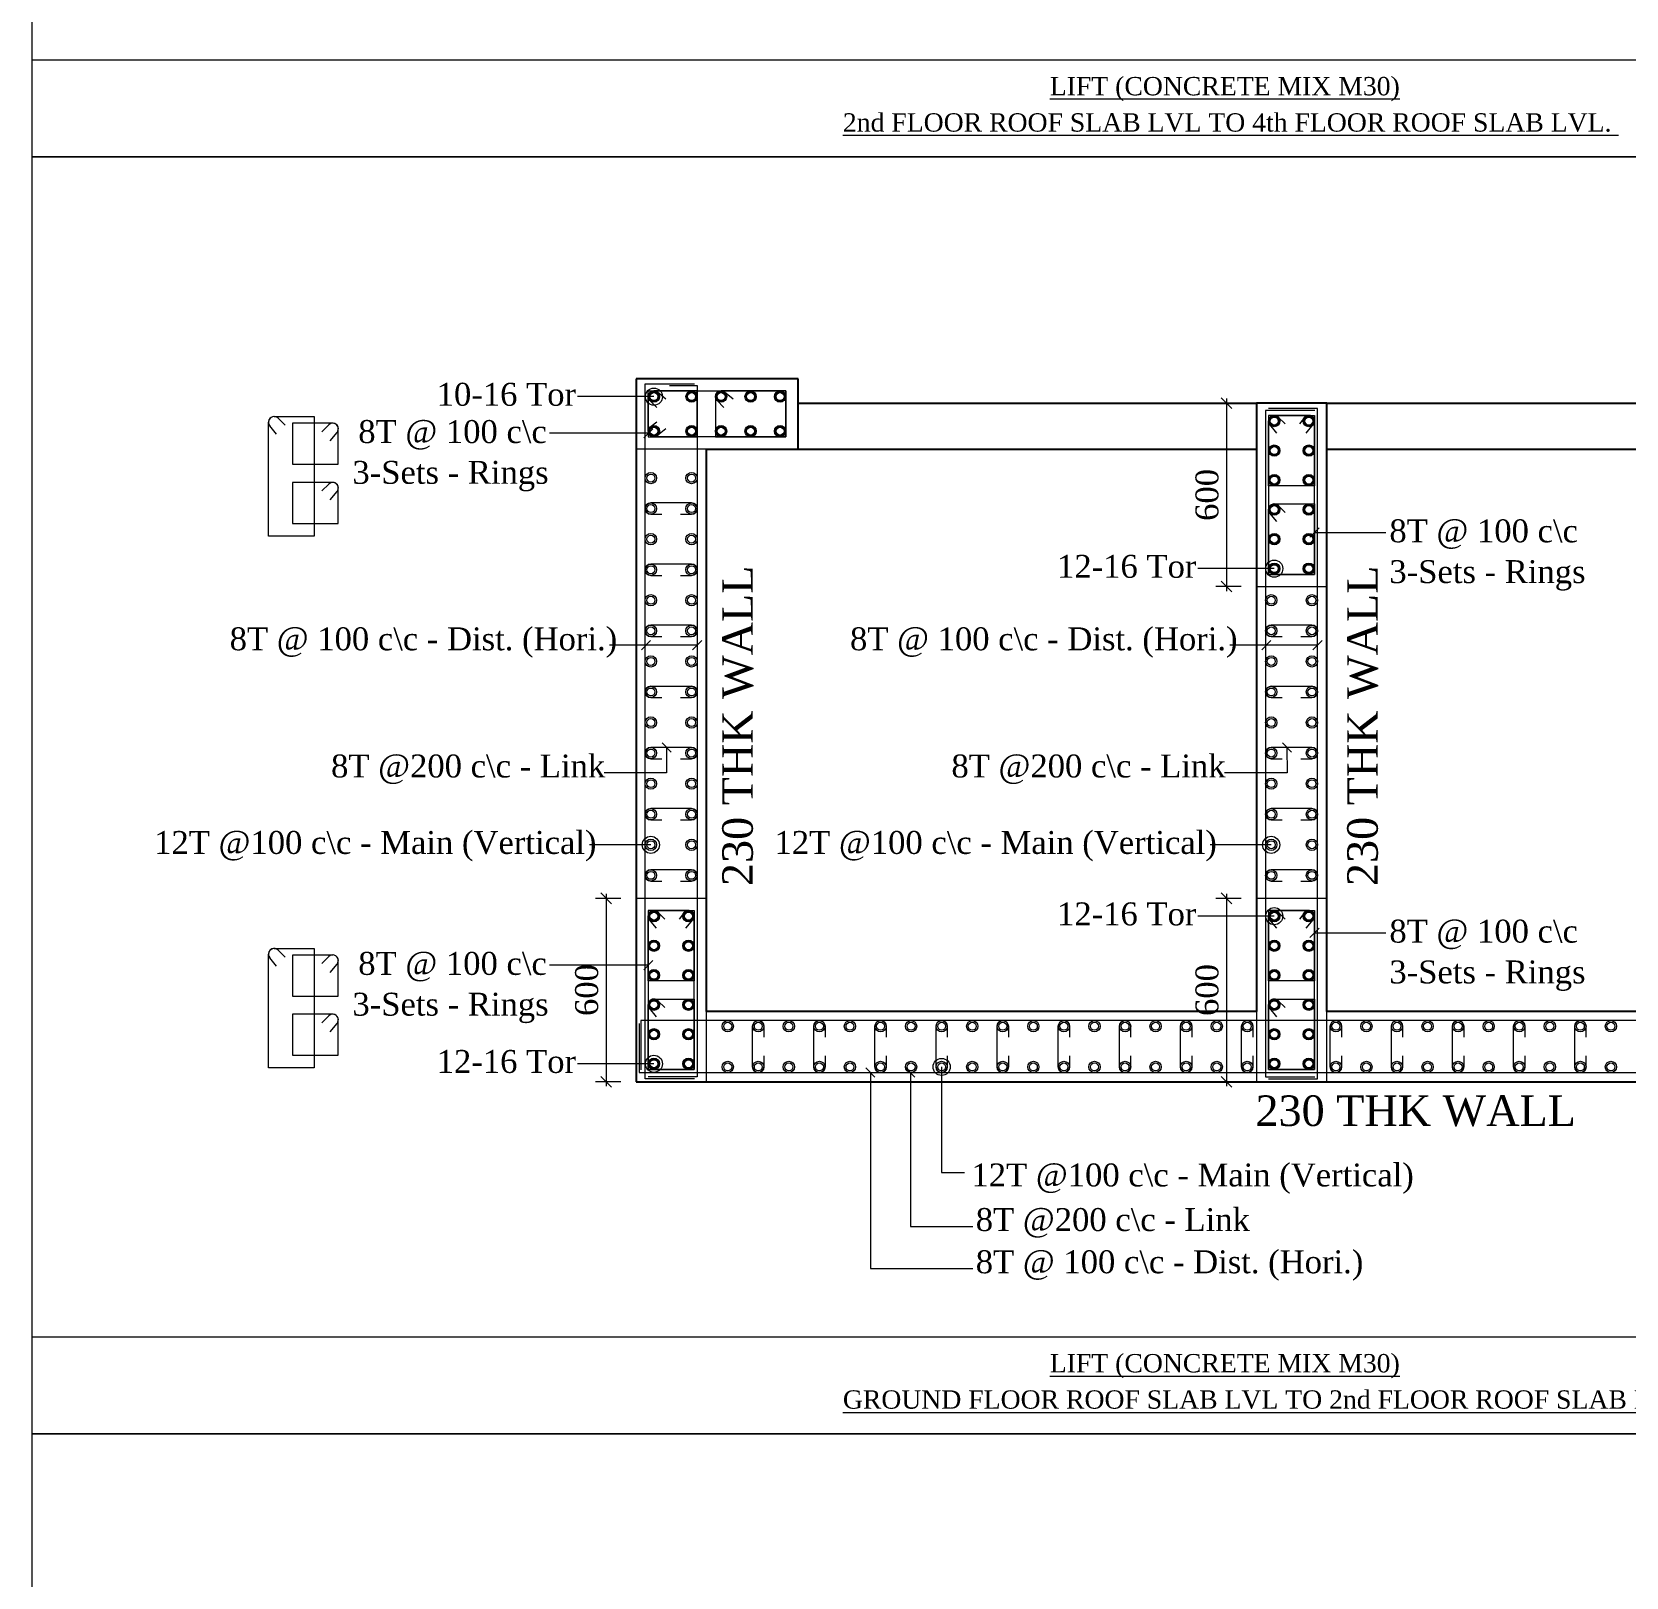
# Model space of a CAD drawing. Header units: metres. Extents: x 95882 to 260884, y 3603 to 81317.
# Drawn here: x 203308 to 208525, y 16981 to 22037 of the extents above; entities that cross this region are included whole.
import ezdxf
from ezdxf.enums import TextEntityAlignment as Align

# ---------------------------------------------------------------- set-up
doc = ezdxf.new("R2010")
doc.units = ezdxf.units.M
doc.header["$LTSCALE"] = 0.05
doc.header["$MEASUREMENT"] = 0
doc.layers.get('0').update_dxf_attribs({"linetype": 'CONTINUOUS', "lineweight": 0})
for name, color, linetype, lineweight in [('S-C3-UP TO TOP', 6, 'CONTINUOUS', 25), ('S-DIM-R', 7, 'CONTINUOUS', 9), ('S-SECTION', 5, 'CONTINUOUS', 5), ('S-SECTION MARK', 124, 'CONTINUOUS', 0), ('S-SHEET', 251, 'CONTINUOUS', 0), ('S-STEEL COL_DIA', 1, 'CONTINUOUS', 9), ('S-STEEL LINK', 1, 'CONTINUOUS', 0), ('S-STEEL RING', 1, 'CONTINUOUS', 9), ('S-TEXT', 7, 'CONTINUOUS', 0), ('S-TEXT COL.', 7, 'CONTINUOUS', 0), ('S-TEXT TITLE', 1, 'CONTINUOUS', 0)]:
    doc.layers.add(name, color=color, linetype=linetype, lineweight=lineweight)
doc.styles.add('SHEET TEXT', font='times.ttf')
doc.styles.get("Standard").update_dxf_attribs({"font": 'times.ttf'})
doc.styles.add('TEXT', font='times.ttf')

# ---------------------------------------------------------------- blocks, each defined once
blk = doc.blocks.new('_Origin')
at = {"color": 0, "linetype": 'ByBlock', "lineweight": -2}
blk.add_line((0, 0), (-1, 0), dxfattribs=at)
blk.add_circle((0, 0), 0.5, dxfattribs=at)
blk = doc.blocks.new('_Oblique')
at = {"color": 0, "linetype": 'ByBlock', "lineweight": -2}
blk.add_line((-0.5, -0.5), (0.5, 0.5), dxfattribs=at)

msp = doc.modelspace()

# ---------------------------------------------------------------- hatches: boundary and pattern name
at = {"layer": 'S-STEEL COL_DIA'}
h = msp.add_hatch(color=256, dxfattribs=at)
h.dxf.hatch_style = 1
h.paths.add_polyline_path([(205343.4, 20824.8, 1), (205343.4, 20861.7, 1)])
h.paths.add_polyline_path([(205343.4, 20856.3, -1), (205343.4, 20830.3, -1)], flags=16)
h = msp.add_hatch(color=256, dxfattribs=at)
h.dxf.hatch_style = 1
h.paths.add_polyline_path([(205466.6, 20824.8, 1), (205466.6, 20861.7, 1)])
h.paths.add_polyline_path([(205466.6, 20856.3, -1), (205466.6, 20830.3, -1)], flags=16)
h = msp.add_hatch(color=256, dxfattribs=at)
h.dxf.hatch_style = 1
h.paths.add_polyline_path([(205563.2, 20824.8, 1), (205563.2, 20861.7, 1)])
h.paths.add_polyline_path([(205563.2, 20856.3, -1), (205563.2, 20830.3, -1)], flags=16)
h = msp.add_hatch(color=256, dxfattribs=at)
h.dxf.hatch_style = 1
h.paths.add_polyline_path([(205659.7, 20824.8, 1), (205659.7, 20861.7, 1)])
h.paths.add_polyline_path([(205659.7, 20856.3, -1), (205659.7, 20830.3, -1)], flags=16)
h = msp.add_hatch(color=256, dxfattribs=at)
h.dxf.hatch_style = 1
h.paths.add_polyline_path([(205756.3, 20824.8, 1), (205756.3, 20861.7, 1)])
h.paths.add_polyline_path([(205756.3, 20856.3, -1), (205756.3, 20830.3, -1)], flags=16)
h = msp.add_hatch(color=256, dxfattribs=at)
h.dxf.hatch_style = 1
h.paths.add_polyline_path([(207391.9, 20763.3, -1), (207355, 20763.3, -1)])
h.paths.add_polyline_path([(207360.4, 20763.3, 1), (207386.5, 20763.3, 1)], flags=16)
h = msp.add_hatch(color=256, dxfattribs=at)
h.dxf.hatch_style = 1
h.paths.add_polyline_path([(207468.1, 20763.3, 1), (207505, 20763.3, 1)])
h.paths.add_polyline_path([(207499.6, 20763.3, -1), (207473.5, 20763.3, -1)], flags=16)
h = msp.add_hatch(color=256, dxfattribs=at)
h.dxf.hatch_style = 1
h.paths.add_polyline_path([(205343.4, 20748.7, -1), (205343.4, 20711.7, -1)])
h.paths.add_polyline_path([(205343.4, 20717.2, 1), (205343.4, 20743.2, 1)], flags=16)
h = msp.add_hatch(color=256, dxfattribs=at)
h.dxf.hatch_style = 1
h.paths.add_polyline_path([(205466.6, 20748.7, -1), (205466.6, 20711.7, -1)])
h.paths.add_polyline_path([(205466.6, 20717.2, 1), (205466.6, 20743.2, 1)], flags=16)
h = msp.add_hatch(color=256, dxfattribs=at)
h.dxf.hatch_style = 1
h.paths.add_polyline_path([(205563.2, 20748.7, -1), (205563.2, 20711.7, -1)])
h.paths.add_polyline_path([(205563.2, 20717.2, 1), (205563.2, 20743.2, 1)], flags=16)
h = msp.add_hatch(color=256, dxfattribs=at)
h.dxf.hatch_style = 1
h.paths.add_polyline_path([(205659.7, 20748.7, -1), (205659.7, 20711.7, -1)])
h.paths.add_polyline_path([(205659.7, 20717.2, 1), (205659.7, 20743.2, 1)], flags=16)
h = msp.add_hatch(color=256, dxfattribs=at)
h.dxf.hatch_style = 1
h.paths.add_polyline_path([(205756.3, 20748.7, -1), (205756.3, 20711.7, -1)])
h.paths.add_polyline_path([(205756.3, 20717.2, 1), (205756.3, 20743.2, 1)], flags=16)
h = msp.add_hatch(color=256, dxfattribs=at)
h.dxf.hatch_style = 1
h.paths.add_polyline_path([(207391.9, 20666.7, -1), (207355, 20666.7, -1)])
h.paths.add_polyline_path([(207360.4, 20666.7, 1), (207386.5, 20666.7, 1)], flags=16)
h = msp.add_hatch(color=256, dxfattribs=at)
h.dxf.hatch_style = 1
h.paths.add_polyline_path([(207468.1, 20666.7, 1), (207505, 20666.7, 1)])
h.paths.add_polyline_path([(207499.6, 20666.7, -1), (207473.5, 20666.7, -1)], flags=16)
h = msp.add_hatch(color=256, dxfattribs=at)
h.dxf.hatch_style = 1
h.paths.add_polyline_path([(207391.9, 20570.2, -1), (207355, 20570.2, -1)])
h.paths.add_polyline_path([(207360.4, 20570.2, 1), (207386.5, 20570.2, 1)], flags=16)
h = msp.add_hatch(color=256, dxfattribs=at)
h.dxf.hatch_style = 1
h.paths.add_polyline_path([(207468.1, 20570.2, 1), (207505, 20570.2, 1)])
h.paths.add_polyline_path([(207499.6, 20570.2, -1), (207473.5, 20570.2, -1)], flags=16)
h = msp.add_hatch(color=256, dxfattribs=at)
h.dxf.hatch_style = 1
h.paths.add_polyline_path([(207391.9, 20473.6, -1), (207355, 20473.6, -1)])
h.paths.add_polyline_path([(207360.4, 20473.6, 1), (207386.5, 20473.6, 1)], flags=16)
h = msp.add_hatch(color=256, dxfattribs=at)
h.dxf.hatch_style = 1
h.paths.add_polyline_path([(207468.1, 20473.6, 1), (207505, 20473.6, 1)])
h.paths.add_polyline_path([(207499.6, 20473.6, -1), (207473.5, 20473.6, -1)], flags=16)
h = msp.add_hatch(color=256, dxfattribs=at)
h.dxf.hatch_style = 1
h.paths.add_polyline_path([(207391.9, 20377, -1), (207355, 20377, -1)])
h.paths.add_polyline_path([(207360.4, 20377, 1), (207386.5, 20377, 1)], flags=16)
h = msp.add_hatch(color=256, dxfattribs=at)
h.dxf.hatch_style = 1
h.paths.add_polyline_path([(207468.1, 20377, 1), (207505, 20377, 1)])
h.paths.add_polyline_path([(207499.6, 20377, -1), (207473.5, 20377, -1)], flags=16)
h = msp.add_hatch(color=256, dxfattribs=at)
h.dxf.hatch_style = 1
h.paths.add_polyline_path([(207391.9, 20280.4, -1), (207355, 20280.4, -1)])
h.paths.add_polyline_path([(207360.4, 20280.4, 1), (207386.5, 20280.4, 1)], flags=16)
h = msp.add_hatch(color=256, dxfattribs=at)
h.dxf.hatch_style = 1
h.paths.add_polyline_path([(207468.1, 20280.4, 1), (207505, 20280.4, 1)])
h.paths.add_polyline_path([(207499.6, 20280.4, -1), (207473.5, 20280.4, -1)], flags=16)
h = msp.add_hatch(color=256, dxfattribs=at)
h.dxf.hatch_style = 1
h.paths.add_polyline_path([(205361.9, 19143.3, -1), (205325, 19143.3, -1)])
h.paths.add_polyline_path([(205330.4, 19143.3, 1), (205356.5, 19143.3, 1)], flags=16)
h = msp.add_hatch(color=256, dxfattribs=at)
h.dxf.hatch_style = 1
h.paths.add_polyline_path([(205438.1, 19143.3, 1), (205475, 19143.3, 1)])
h.paths.add_polyline_path([(205469.6, 19143.3, -1), (205443.5, 19143.3, -1)], flags=16)
h = msp.add_hatch(color=256, dxfattribs=at)
h.dxf.hatch_style = 1
h.paths.add_polyline_path([(207391.9, 19143.3, -1), (207355, 19143.3, -1)])
h.paths.add_polyline_path([(207360.4, 19143.3, 1), (207386.5, 19143.3, 1)], flags=16)
h = msp.add_hatch(color=256, dxfattribs=at)
h.dxf.hatch_style = 1
h.paths.add_polyline_path([(207468.1, 19143.3, 1), (207505, 19143.3, 1)])
h.paths.add_polyline_path([(207499.6, 19143.3, -1), (207473.5, 19143.3, -1)], flags=16)
h = msp.add_hatch(color=256, dxfattribs=at)
h.dxf.hatch_style = 1
h.paths.add_polyline_path([(205361.9, 19046.7, -1), (205325, 19046.7, -1)])
h.paths.add_polyline_path([(205330.4, 19046.7, 1), (205356.5, 19046.7, 1)], flags=16)
h = msp.add_hatch(color=256, dxfattribs=at)
h.dxf.hatch_style = 1
h.paths.add_polyline_path([(205438.1, 19046.7, 1), (205475, 19046.7, 1)])
h.paths.add_polyline_path([(205469.6, 19046.7, -1), (205443.5, 19046.7, -1)], flags=16)
h = msp.add_hatch(color=256, dxfattribs=at)
h.dxf.hatch_style = 1
h.paths.add_polyline_path([(207391.9, 19046.7, -1), (207355, 19046.7, -1)])
h.paths.add_polyline_path([(207360.4, 19046.7, 1), (207386.5, 19046.7, 1)], flags=16)
h = msp.add_hatch(color=256, dxfattribs=at)
h.dxf.hatch_style = 1
h.paths.add_polyline_path([(207468.1, 19046.7, 1), (207505, 19046.7, 1)])
h.paths.add_polyline_path([(207499.6, 19046.7, -1), (207473.5, 19046.7, -1)], flags=16)
h = msp.add_hatch(color=256, dxfattribs=at)
h.dxf.hatch_style = 1
h.paths.add_polyline_path([(205361.9, 18950.2, -1), (205325, 18950.2, -1)])
h.paths.add_polyline_path([(205330.4, 18950.2, 1), (205356.5, 18950.2, 1)], flags=16)
h = msp.add_hatch(color=256, dxfattribs=at)
h.dxf.hatch_style = 1
h.paths.add_polyline_path([(205438.1, 18950.2, 1), (205475, 18950.2, 1)])
h.paths.add_polyline_path([(205469.6, 18950.2, -1), (205443.5, 18950.2, -1)], flags=16)
h = msp.add_hatch(color=256, dxfattribs=at)
h.dxf.hatch_style = 1
h.paths.add_polyline_path([(207391.9, 18950.2, -1), (207355, 18950.2, -1)])
h.paths.add_polyline_path([(207360.4, 18950.2, 1), (207386.5, 18950.2, 1)], flags=16)
h = msp.add_hatch(color=256, dxfattribs=at)
h.dxf.hatch_style = 1
h.paths.add_polyline_path([(207468.1, 18950.2, 1), (207505, 18950.2, 1)])
h.paths.add_polyline_path([(207499.6, 18950.2, -1), (207473.5, 18950.2, -1)], flags=16)
h = msp.add_hatch(color=256, dxfattribs=at)
h.dxf.hatch_style = 1
h.paths.add_polyline_path([(205361.9, 18853.6, -1), (205325, 18853.6, -1)])
h.paths.add_polyline_path([(205330.4, 18853.6, 1), (205356.5, 18853.6, 1)], flags=16)
h = msp.add_hatch(color=256, dxfattribs=at)
h.dxf.hatch_style = 1
h.paths.add_polyline_path([(205438.1, 18853.6, 1), (205475, 18853.6, 1)])
h.paths.add_polyline_path([(205469.6, 18853.6, -1), (205443.5, 18853.6, -1)], flags=16)
h = msp.add_hatch(color=256, dxfattribs=at)
h.dxf.hatch_style = 1
h.paths.add_polyline_path([(207391.9, 18853.6, -1), (207355, 18853.6, -1)])
h.paths.add_polyline_path([(207360.4, 18853.6, 1), (207386.5, 18853.6, 1)], flags=16)
h = msp.add_hatch(color=256, dxfattribs=at)
h.dxf.hatch_style = 1
h.paths.add_polyline_path([(207468.1, 18853.6, 1), (207505, 18853.6, 1)])
h.paths.add_polyline_path([(207499.6, 18853.6, -1), (207473.5, 18853.6, -1)], flags=16)
h = msp.add_hatch(color=256, dxfattribs=at)
h.dxf.hatch_style = 1
h.paths.add_polyline_path([(205361.9, 18757, -1), (205325, 18757, -1)])
h.paths.add_polyline_path([(205330.4, 18757, 1), (205356.5, 18757, 1)], flags=16)
h = msp.add_hatch(color=256, dxfattribs=at)
h.dxf.hatch_style = 1
h.paths.add_polyline_path([(205438.1, 18757, 1), (205475, 18757, 1)])
h.paths.add_polyline_path([(205469.6, 18757, -1), (205443.5, 18757, -1)], flags=16)
h = msp.add_hatch(color=256, dxfattribs=at)
h.dxf.hatch_style = 1
h.paths.add_polyline_path([(207391.9, 18757, -1), (207355, 18757, -1)])
h.paths.add_polyline_path([(207360.4, 18757, 1), (207386.5, 18757, 1)], flags=16)
h = msp.add_hatch(color=256, dxfattribs=at)
h.dxf.hatch_style = 1
h.paths.add_polyline_path([(207468.1, 18757, 1), (207505, 18757, 1)])
h.paths.add_polyline_path([(207499.6, 18757, -1), (207473.5, 18757, -1)], flags=16)
h = msp.add_hatch(color=256, dxfattribs=at)
h.dxf.hatch_style = 1
h.paths.add_polyline_path([(205361.9, 18660.4, -1), (205325, 18660.4, -1)])
h.paths.add_polyline_path([(205330.4, 18660.4, 1), (205356.5, 18660.4, 1)], flags=16)
h = msp.add_hatch(color=256, dxfattribs=at)
h.dxf.hatch_style = 1
h.paths.add_polyline_path([(205438.1, 18660.4, 1), (205475, 18660.4, 1)])
h.paths.add_polyline_path([(205469.6, 18660.4, -1), (205443.5, 18660.4, -1)], flags=16)
h = msp.add_hatch(color=256, dxfattribs=at)
h.dxf.hatch_style = 1
h.paths.add_polyline_path([(207391.9, 18660.4, -1), (207355, 18660.4, -1)])
h.paths.add_polyline_path([(207360.4, 18660.4, 1), (207386.5, 18660.4, 1)], flags=16)
h = msp.add_hatch(color=256, dxfattribs=at)
h.dxf.hatch_style = 1
h.paths.add_polyline_path([(207468.1, 18660.4, 1), (207505, 18660.4, 1)])
h.paths.add_polyline_path([(207499.6, 18660.4, -1), (207473.5, 18660.4, -1)], flags=16)

# ---------------------------------------------------------------- linework, layer by layer
at = {"layer": 'S-C3-UP TO TOP', "color": 5}
for p, q in [((205815, 20901.7), (205285, 20901.7)), ((205285, 20901.7), (205285, 18601.7)), ((205815, 20671.7), (205815, 20901.7)), ((205815, 20821.7), (207315, 20821.7)), ((207545, 20821.7), (207315, 20821.7)), ((207315, 20821.7), (207315, 18831.7)), ((207545, 18831.7), (207545, 20821.7)), ((207545, 20821.7), (209345, 20821.7)), ((205515, 18831.7), (205515, 20671.7)), ((205515, 20671.7), (205815, 20671.7)), ((205815, 20671.7), (205815, 20671.7)), ((205815, 20671.7), (205815, 20671.7)), ((205815, 20671.7), (207315, 20671.7)), ((207545, 20671.7), (209345, 20671.7)), ((207315, 18831.7), (205515, 18831.7)), ((209345, 18831.7), (207545, 18831.7)), ((205285, 18601.7), (209575, 18601.7))]:
    msp.add_line(p, q, dxfattribs=at)
at = {"layer": 'S-DIM-R'}
for p, q in [((207265, 20821.7, 0.1), (207181.7, 20821.7, 0.1)), ((207216.7, 20836.7, 0.1), (207216.7, 20206.7, 0.1)), ((207265, 20221.7, 0.1), (207181.7, 20221.7, 0.1)), ((205235, 19201.7, 0.1), (205151.7, 19201.7, 0.1)), ((205186.7, 19216.7, 0.1), (205186.7, 18586.7, 0.1)), ((207265, 19201.7, 0.1), (207181.7, 19201.7, 0.1)), ((207216.7, 19216.7, 0.1), (207216.7, 18586.7, 0.1)), ((205235, 18601.7, 0.1), (205151.7, 18601.7, 0.1)), ((207265, 18601.7, 0.1), (207181.7, 18601.7, 0.1))]:
    msp.add_line(p, q, dxfattribs=at)
at = {"layer": 'S-SECTION'}
for p, q in [((205285, 20671.7), (205285, 20901.7)), ((205285, 20901.7), (205815, 20901.7)), ((205815, 20901.7), (205815, 20671.7)), ((207545, 20821.7), (207315, 20821.7)), ((207315, 20821.7), (207315, 20221.7)), ((207545, 20221.7), (207545, 20821.7)), ((205815, 20671.7), (205285, 20671.7)), ((207315, 20221.7), (207545, 20221.7)), ((205515, 19201.7), (205285, 19201.7)), ((205285, 19201.7), (205285, 18601.7)), ((205515, 18601.7), (205515, 19201.7)), ((207545, 19201.7), (207315, 19201.7)), ((207315, 19201.7), (207315, 18601.7)), ((207545, 18601.7), (207545, 19201.7)), ((205285, 18601.7), (205515, 18601.7)), ((207315, 18601.7), (207545, 18601.7))]:
    msp.add_line(p, q, dxfattribs=at)
at = {"layer": 'S-SECTION MARK', "linetype": 'ByBlock'}
for points in [[(205287.4, 20843.3), (205093.8, 20843.3)], [(207317.4, 20280.4), (207123.8, 20280.4)], [(205277.4, 19376.9), (205133.1, 19376.9)], [(207307.4, 19376.9), (207163.1, 19376.9)], [(207317.4, 19143.3), (207123.8, 19143.3)], [(205287.4, 18660.4), (205093.8, 18660.4)], [(206285, 18594.1), (206285, 18305), (206359.2, 18305)]]:
    msp.add_lwpolyline(points, dxfattribs=at)
at = {"layer": 'S-SECTION MARK'}
for points in [[(205325, 20723.3), (205001.6, 20723.3)], [(207505, 20398.5), (207738.5, 20398.5)], [(205485.1, 20030), (205198, 20030)], [(205317.3, 20030), (205198, 20030)], [(207515.1, 20030), (207228, 20030)], [(207347.3, 20030), (207228, 20030)], [(205385, 19695.3), (205385.1, 19612.4), (205180.9, 19612.4)], [(207415, 19695.3), (207415.1, 19612.4), (207210.9, 19612.4)], [(207505, 19088.7), (207738.5, 19088.7)], [(205325, 18983.2), (205001.6, 18983.2)], [(206051.8, 18631.7), (206051.7, 17990.3), (206386.9, 17990.3)], [(206182.7, 18631.7), (206182.7, 18128.3), (206386.9, 18128.3)]]:
    msp.add_lwpolyline(points, dxfattribs=at)
at = {"layer": 'S-SHEET', "color": 0}
for p, q in [((203307.9, 25806.6, -0.1), (203307.9, 21628.1, -0.1)), ((211154.3, 21628.1, -0.1), (203307.9, 21628.1, -0.1)), ((203307.9, 21628.1, -0.1), (203307.9, 17449.6, -0.1)), ((203307.9, 21628.1, -0.1), (211154.3, 21628.1, -0.1)), ((211154.3, 17449.6, -0.1), (203307.9, 17449.6, -0.1)), ((203307.9, 17449.6, -0.1), (203307.9, 13271.2, -0.1)), ((203307.9, 17449.6, -0.1), (211154.3, 17449.6, -0.1))]:
    msp.add_line(p, q, dxfattribs=at)
at = {"layer": 'S-SHEET'}
for p, q in [((211154.3, 21944.2, -0.1), (203307.9, 21944.2, -0.1)), ((203307.9, 21944.2, -0.1), (203307.9, 21628.1, -0.1)), ((203307.9, 21628.1, -0.1), (211154.3, 21628.1, -0.1)), ((211154.3, 17765.7, -0.1), (203307.9, 17765.7, -0.1)), ((203307.9, 17765.7, -0.1), (203307.9, 17449.6, -0.1)), ((203307.9, 17449.6, -0.1), (211154.3, 17449.6, -0.1))]:
    msp.add_line(p, q, dxfattribs=at)
at = {"layer": 'S-STEEL COL_DIA', "lineweight": 5}
for centre, radius in [((205343.4, 20843.3, 0), 18.5), ((205343.4, 20843.3, 0), 13), ((205466.6, 20843.3, 0.1), 18.5), ((205466.6, 20843.3, 0.1), 13), ((205563.2, 20843.3, 0.1), 18.5), ((205563.2, 20843.3, 0.1), 13), ((205659.7, 20843.3, 0.1), 18.5), ((205659.7, 20843.3, 0.1), 13), ((205756.3, 20843.3, 0), 18.5), ((205756.3, 20843.3, 0), 13), ((207373.4, 20763.3, 0), 18.5), ((207373.4, 20763.3, 0), 13), ((207486.5, 20763.3, 0), 18.5), ((207486.5, 20763.3, 0), 13), ((205343.4, 20730.2, 0), 18.5), ((205343.4, 20730.2, 0), 13), ((205466.6, 20730.2, 0.1), 18.5), ((205466.6, 20730.2, 0.1), 13), ((205563.2, 20730.2, 0.1), 18.5), ((205563.2, 20730.2, 0.1), 13), ((205659.7, 20730.2, 0.1), 18.5), ((205659.7, 20730.2, 0.1), 13), ((205756.3, 20730.2, 0), 18.5), ((205756.3, 20730.2, 0), 13), ((207373.4, 20666.7, 0.1), 18.5), ((207373.4, 20666.7, 0.1), 13), ((207486.5, 20666.7, 0.1), 18.5), ((207486.5, 20666.7, 0.1), 13), ((205333.4, 20576.9), 18.5), ((205333.4, 20576.9), 13), ((205333.4, 20576.9), 13), ((205466.5, 20576.9), 18.5), ((205466.5, 20576.9), 13), ((205466.5, 20576.9), 13), ((207373.4, 20570.2, 0.1), 18.5), ((207373.4, 20570.2, 0.1), 13), ((207486.5, 20570.2, 0.1), 18.5), ((207486.5, 20570.2, 0.1), 13), ((205333.4, 20476.9), 18.5), ((205333.4, 20476.9), 13), ((205333.4, 20476.9), 13), ((205466.5, 20476.9), 18.5), ((205466.5, 20476.9), 13), ((205466.5, 20476.9), 13), ((207373.4, 20473.6, 0.1), 18.5), ((207373.4, 20473.6, 0.1), 13), ((207486.5, 20473.6, 0.1), 18.5), ((207486.5, 20473.6, 0.1), 13), ((205333.4, 20376.9), 18.5), ((205333.4, 20376.9), 13), ((205333.4, 20376.9), 13), ((205466.5, 20376.9), 18.5), ((205466.5, 20376.9), 13), ((205466.5, 20376.9), 13), ((207373.4, 20377, 0.1), 18.5), ((207373.4, 20377, 0.1), 13), ((207486.5, 20377, 0.1), 18.5), ((207486.5, 20377, 0.1), 13), ((205333.4, 20276.9), 18.5), ((205466.5, 20276.9), 18.5), ((207373.4, 20280.4, 0), 18.5), ((207486.5, 20280.4, 0), 18.5), ((205333.4, 20276.9), 13), ((205333.4, 20276.9), 13), ((205466.5, 20276.9), 13), ((205466.5, 20276.9), 13), ((207373.4, 20280.4, 0), 13), ((207486.5, 20280.4, 0), 13), ((205333.4, 20176.9), 18.5), ((205333.4, 20176.9), 13), ((205333.4, 20176.9), 13), ((205466.5, 20176.9), 18.5), ((205466.5, 20176.9), 13), ((205466.5, 20176.9), 13), ((207363.4, 20176.9), 18.5), ((207363.4, 20176.9), 13), ((207363.4, 20176.9), 13), ((207496.5, 20176.9), 18.5), ((207496.5, 20176.9), 13), ((207496.5, 20176.9), 13), ((205333.4, 20076.9), 18.5), ((205333.4, 20076.9), 13), ((205333.4, 20076.9), 13), ((205466.5, 20076.9), 18.5), ((205466.5, 20076.9), 13), ((205466.5, 20076.9), 13), ((207363.4, 20076.9), 18.5), ((207363.4, 20076.9), 13), ((207363.4, 20076.9), 13), ((207496.5, 20076.9), 18.5), ((207496.5, 20076.9), 13), ((207496.5, 20076.9), 13), ((205333.4, 19976.9), 18.5), ((205333.4, 19976.9), 13), ((205333.4, 19976.9), 13), ((205466.5, 19976.9), 18.5), ((205466.5, 19976.9), 13), ((205466.5, 19976.9), 13), ((207363.4, 19976.9), 18.5), ((207363.4, 19976.9), 13), ((207363.4, 19976.9), 13), ((207496.5, 19976.9), 18.5), ((207496.5, 19976.9), 13), ((207496.5, 19976.9), 13), ((205333.4, 19876.9), 18.5), ((205333.4, 19876.9), 13), ((205333.4, 19876.9), 13), ((205466.5, 19876.9), 18.5), ((205466.5, 19876.9), 13), ((205466.5, 19876.9), 13), ((207363.4, 19876.9), 18.5), ((207363.4, 19876.9), 13), ((207363.4, 19876.9), 13), ((207496.5, 19876.9), 18.5), ((207496.5, 19876.9), 13), ((207496.5, 19876.9), 13), ((205333.4, 19776.9), 18.5), ((205333.4, 19776.9), 13), ((205333.4, 19776.9), 13), ((205466.5, 19776.9), 18.5), ((205466.5, 19776.9), 13), ((205466.5, 19776.9), 13), ((207363.4, 19776.9), 18.5), ((207363.4, 19776.9), 13), ((207363.4, 19776.9), 13), ((207496.5, 19776.9), 18.5), ((207496.5, 19776.9), 13), ((207496.5, 19776.9), 13), ((205333.4, 19676.9), 18.5), ((205333.4, 19676.9), 13), ((205333.4, 19676.9), 13), ((205466.5, 19676.9), 18.5), ((205466.5, 19676.9), 13), ((205466.5, 19676.9), 13), ((207363.4, 19676.9), 18.5), ((207363.4, 19676.9), 13), ((207363.4, 19676.9), 13), ((207496.5, 19676.9), 18.5), ((207496.5, 19676.9), 13), ((207496.5, 19676.9), 13), ((205333.4, 19576.9), 18.5), ((205333.4, 19576.9), 13), ((205333.4, 19576.9), 13), ((205466.5, 19576.9), 18.5), ((205466.5, 19576.9), 13), ((205466.5, 19576.9), 13), ((207363.4, 19576.9), 18.5), ((207363.4, 19576.9), 13), ((207363.4, 19576.9), 13), ((207496.5, 19576.9), 18.5), ((207496.5, 19576.9), 13), ((207496.5, 19576.9), 13), ((205333.4, 19476.9), 18.5), ((205333.4, 19476.9), 13), ((205333.4, 19476.9), 13), ((205466.5, 19476.9), 18.5), ((205466.5, 19476.9), 13), ((205466.5, 19476.9), 13), ((207363.4, 19476.9), 18.5), ((207363.4, 19476.9), 13), ((207363.4, 19476.9), 13), ((207496.5, 19476.9), 18.5), ((207496.5, 19476.9), 13), ((207496.5, 19476.9), 13), ((205333.4, 19376.9), 18.5), ((205333.4, 19376.9), 13), ((205333.4, 19376.9), 13), ((205466.5, 19376.9), 18.5), ((205466.5, 19376.9), 13), ((205466.5, 19376.9), 13), ((207363.4, 19376.9), 18.5), ((207363.4, 19376.9), 13), ((207363.4, 19376.9), 13), ((207496.5, 19376.9), 18.5), ((207496.5, 19376.9), 13), ((207496.5, 19376.9), 13), ((205333.4, 19276.9), 18.5), ((205333.4, 19276.9), 13), ((205333.4, 19276.9), 13), ((205466.5, 19276.9), 18.5), ((205466.5, 19276.9), 13), ((205466.5, 19276.9), 13), ((207363.4, 19276.9), 18.5), ((207363.4, 19276.9), 13), ((207363.4, 19276.9), 13), ((207496.5, 19276.9), 18.5), ((207496.5, 19276.9), 13), ((207496.5, 19276.9), 13), ((205343.4, 19143.3, 0), 18.5), ((205343.4, 19143.3, 0), 13), ((205456.5, 19143.3, 0), 18.5), ((205456.5, 19143.3, 0), 13), ((207373.4, 19143.3, 0), 18.5), ((207373.4, 19143.3, 0), 13), ((207486.5, 19143.3, 0), 18.5), ((207486.5, 19143.3, 0), 13), ((205343.4, 19046.7, 0.1), 18.5), ((205343.4, 19046.7, 0.1), 13), ((205456.5, 19046.7, 0.1), 18.5), ((205456.5, 19046.7, 0.1), 13), ((207373.4, 19046.7, 0.1), 18.5), ((207373.4, 19046.7, 0.1), 13), ((207486.5, 19046.7, 0.1), 18.5), ((207486.5, 19046.7, 0.1), 13), ((205343.4, 18950.2, 0.1), 18.5), ((205343.4, 18950.2, 0.1), 13), ((205456.5, 18950.2, 0.1), 18.5), ((205456.5, 18950.2, 0.1), 13), ((207373.4, 18950.2, 0.1), 18.5), ((207373.4, 18950.2, 0.1), 13), ((207486.5, 18950.2, 0.1), 18.5), ((207486.5, 18950.2, 0.1), 13), ((205343.4, 18853.6, 0.1), 18.5), ((205343.4, 18853.6, 0.1), 13), ((205456.5, 18853.6, 0.1), 18.5), ((205456.5, 18853.6, 0.1), 13), ((207373.4, 18853.6, 0.1), 18.5), ((207373.4, 18853.6, 0.1), 13), ((207486.5, 18853.6, 0.1), 18.5), ((207486.5, 18853.6, 0.1), 13), ((205585, 18783.3), 18.5), ((205585, 18783.3), 13), ((205585, 18783.3), 13), ((205685, 18783.3), 18.5), ((205685, 18783.3), 13), ((205685, 18783.3), 13), ((205785, 18783.3), 18.5), ((205785, 18783.3), 13), ((205785, 18783.3), 13), ((205885, 18783.3), 18.5), ((205885, 18783.3), 13), ((205885, 18783.3), 13), ((205985, 18783.3), 18.5), ((205985, 18783.3), 13), ((205985, 18783.3), 13), ((206085, 18783.3), 18.5), ((206085, 18783.3), 13), ((206085, 18783.3), 13), ((206185, 18783.3), 18.5), ((206185, 18783.3), 13), ((206185, 18783.3), 13), ((206285, 18783.3), 18.5), ((206285, 18783.3), 13), ((206285, 18783.3), 13), ((206385, 18783.3), 18.5), ((206385, 18783.3), 13), ((206385, 18783.3), 13), ((206485, 18783.3), 18.5), ((206485, 18783.3), 13), ((206485, 18783.3), 13), ((206585, 18783.3), 18.5), ((206585, 18783.3), 13), ((206585, 18783.3), 13), ((206685, 18783.3), 18.5), ((206685, 18783.3), 13), ((206685, 18783.3), 13), ((206785, 18783.3), 18.5), ((206785, 18783.3), 13), ((206785, 18783.3), 13), ((206885, 18783.3), 18.5), ((206885, 18783.3), 13), ((206885, 18783.3), 13), ((206985, 18783.3), 18.5), ((206985, 18783.3), 13), ((206985, 18783.3), 13), ((207085, 18783.3), 18.5), ((207085, 18783.3), 13), ((207085, 18783.3), 13), ((207185, 18783.3), 18.5), ((207185, 18783.3), 13), ((207185, 18783.3), 13), ((207285, 18783.3), 18.5), ((207285, 18783.3), 13), ((207285, 18783.3), 13), ((207575, 18783.3), 18.5), ((207575, 18783.3), 13), ((207575, 18783.3), 13), ((207675, 18783.3), 18.5), ((207675, 18783.3), 13), ((207675, 18783.3), 13), ((207775, 18783.3), 18.5), ((207775, 18783.3), 13), ((207775, 18783.3), 13), ((207875, 18783.3), 18.5), ((207875, 18783.3), 13), ((207875, 18783.3), 13), ((207975, 18783.3), 18.5), ((207975, 18783.3), 13), ((207975, 18783.3), 13), ((208075, 18783.3), 18.5), ((208075, 18783.3), 13), ((208075, 18783.3), 13), ((208175, 18783.3), 18.5), ((208175, 18783.3), 13), ((208175, 18783.3), 13), ((208275, 18783.3), 18.5), ((208275, 18783.3), 13), ((208275, 18783.3), 13), ((208375, 18783.3), 18.5), ((208375, 18783.3), 13), ((208375, 18783.3), 13), ((208475, 18783.3), 18.5), ((208475, 18783.3), 13), ((208475, 18783.3), 13), ((205343.4, 18757, 0.1), 18.5), ((205343.4, 18757, 0.1), 13), ((205456.5, 18757, 0.1), 18.5), ((205456.5, 18757, 0.1), 13), ((207373.4, 18757, 0.1), 18.5), ((207373.4, 18757, 0.1), 13), ((207486.5, 18757, 0.1), 18.5), ((207486.5, 18757, 0.1), 13), ((205343.4, 18660.4, 0), 18.5), ((205456.5, 18660.4, 0), 18.5), ((207373.4, 18660.4, 0), 18.5), ((207486.5, 18660.4, 0), 18.5), ((205343.4, 18660.4, 0), 13), ((205456.5, 18660.4, 0), 13), ((205585, 18650.2), 18.5), ((205585, 18650.2), 13), ((205585, 18650.2), 13), ((205685, 18650.2), 18.5), ((205685, 18650.2), 13), ((205685, 18650.2), 13), ((205785, 18650.2), 18.5), ((205785, 18650.2), 13), ((205785, 18650.2), 13), ((205885, 18650.2), 18.5), ((205885, 18650.2), 13), ((205885, 18650.2), 13), ((205985, 18650.2), 18.5), ((205985, 18650.2), 13), ((205985, 18650.2), 13), ((206085, 18650.2), 18.5), ((206085, 18650.2), 13), ((206085, 18650.2), 13), ((206185, 18650.2), 18.5), ((206185, 18650.2), 13), ((206185, 18650.2), 13), ((206285, 18650.2), 18.5), ((206285, 18650.2), 13), ((206285, 18650.2), 13), ((206385, 18650.2), 18.5), ((206385, 18650.2), 13), ((206385, 18650.2), 13), ((206485, 18650.2), 18.5), ((206485, 18650.2), 13), ((206485, 18650.2), 13), ((206585, 18650.2), 18.5), ((206585, 18650.2), 13), ((206585, 18650.2), 13), ((206685, 18650.2), 18.5), ((206685, 18650.2), 13), ((206685, 18650.2), 13), ((206785, 18650.2), 18.5), ((206785, 18650.2), 13), ((206785, 18650.2), 13), ((206885, 18650.2), 18.5), ((206885, 18650.2), 13), ((206885, 18650.2), 13), ((206985, 18650.2), 18.5), ((206985, 18650.2), 13), ((206985, 18650.2), 13), ((207085, 18650.2), 18.5), ((207085, 18650.2), 13), ((207085, 18650.2), 13), ((207185, 18650.2), 18.5), ((207185, 18650.2), 13), ((207185, 18650.2), 13), ((207285, 18650.2), 18.5), ((207285, 18650.2), 13), ((207285, 18650.2), 13), ((207373.4, 18660.4, 0), 13), ((207486.5, 18660.4, 0), 13), ((207575, 18650.2), 18.5), ((207575, 18650.2), 13), ((207575, 18650.2), 13), ((207675, 18650.2), 18.5), ((207675, 18650.2), 13), ((207675, 18650.2), 13), ((207775, 18650.2), 18.5), ((207775, 18650.2), 13), ((207775, 18650.2), 13), ((207875, 18650.2), 18.5), ((207875, 18650.2), 13), ((207875, 18650.2), 13), ((207975, 18650.2), 18.5), ((207975, 18650.2), 13), ((207975, 18650.2), 13), ((208075, 18650.2), 18.5), ((208075, 18650.2), 13), ((208075, 18650.2), 13), ((208175, 18650.2), 18.5), ((208175, 18650.2), 13), ((208175, 18650.2), 13), ((208275, 18650.2), 18.5), ((208275, 18650.2), 13), ((208275, 18650.2), 13), ((208375, 18650.2), 18.5), ((208375, 18650.2), 13), ((208375, 18650.2), 13), ((208475, 18650.2), 18.5), ((208475, 18650.2), 13), ((208475, 18650.2), 13)]:
    msp.add_circle(centre, radius, dxfattribs=at)
at = {"layer": 'S-STEEL LINK', "color": 3}
for p, q in [((205466.5, 20495.3), (205333.4, 20495.3)), ((205333.4, 20458.4), (205369.4, 20458.4)), ((205430.5, 20458.4), (205466.5, 20458.4)), ((205466.5, 20295.3), (205333.4, 20295.3)), ((205333.4, 20258.4), (205369.4, 20258.4)), ((205430.5, 20258.4), (205466.5, 20258.4)), ((205466.5, 20095.3), (205333.4, 20095.3)), ((207496.5, 20095.3), (207363.4, 20095.3)), ((205333.4, 20058.4), (205369.4, 20058.4)), ((205430.5, 20058.4), (205466.5, 20058.4)), ((207363.4, 20058.4), (207399.4, 20058.4)), ((207460.5, 20058.4), (207496.5, 20058.4)), ((205466.5, 19895.3), (205333.4, 19895.3)), ((207496.5, 19895.3), (207363.4, 19895.3)), ((205333.4, 19858.4), (205369.4, 19858.4)), ((205430.5, 19858.4), (205466.5, 19858.4)), ((207363.4, 19858.4), (207399.4, 19858.4)), ((207460.5, 19858.4), (207496.5, 19858.4)), ((205466.5, 19695.3), (205333.4, 19695.3)), ((207496.5, 19695.3), (207363.4, 19695.3)), ((205333.4, 19658.4), (205369.4, 19658.4)), ((205430.5, 19658.4), (205466.5, 19658.4)), ((207363.4, 19658.4), (207399.4, 19658.4)), ((207460.5, 19658.4), (207496.5, 19658.4)), ((205466.5, 19495.3), (205333.4, 19495.3)), ((207496.5, 19495.3), (207363.4, 19495.3)), ((205333.4, 19458.4), (205369.4, 19458.4)), ((205430.5, 19458.4), (205466.5, 19458.4)), ((207363.4, 19458.4), (207399.4, 19458.4)), ((207460.5, 19458.4), (207496.5, 19458.4)), ((205466.5, 19295.3), (205333.4, 19295.3)), ((205333.4, 19258.4), (205369.4, 19258.4)), ((205430.5, 19258.4), (205466.5, 19258.4)), ((207496.5, 19295.3), (207363.4, 19295.3)), ((207363.4, 19258.4), (207399.4, 19258.4)), ((207460.5, 19258.4), (207496.5, 19258.4)), ((205666.5, 18650.1), (205666.5, 18783.3)), ((205703.4, 18783.3), (205703.4, 18747.3)), ((205866.5, 18650.1), (205866.5, 18783.3)), ((205903.4, 18783.3), (205903.4, 18747.3)), ((206066.5, 18650.1), (206066.5, 18783.3)), ((206103.4, 18783.3), (206103.4, 18747.3)), ((206266.5, 18650.1), (206266.5, 18783.3)), ((206303.4, 18783.3), (206303.4, 18747.3)), ((206466.5, 18650.1), (206466.5, 18783.3)), ((206503.4, 18783.3), (206503.4, 18747.3)), ((206666.5, 18650.1), (206666.5, 18783.3)), ((206703.4, 18783.3), (206703.4, 18747.3)), ((206866.5, 18650.1), (206866.5, 18783.3)), ((206903.4, 18783.3), (206903.4, 18747.3)), ((207066.5, 18650.1), (207066.5, 18783.3)), ((207103.4, 18783.3), (207103.4, 18747.3)), ((207266.5, 18650.1), (207266.5, 18783.3)), ((207303.4, 18783.3), (207303.4, 18747.3)), ((207556.5, 18650.1), (207556.5, 18783.3)), ((207593.4, 18783.3), (207593.4, 18747.3)), ((207756.5, 18650.1), (207756.5, 18783.3)), ((207793.4, 18783.3), (207793.4, 18747.3)), ((207956.5, 18650.1), (207956.5, 18783.3)), ((207993.4, 18783.3), (207993.4, 18747.3)), ((208156.5, 18650.1), (208156.5, 18783.3)), ((208193.4, 18783.3), (208193.4, 18747.3)), ((208356.5, 18650.1), (208356.5, 18783.3)), ((208393.4, 18783.3), (208393.4, 18747.3)), ((205703.4, 18686.1), (205703.4, 18650.1)), ((205903.4, 18686.1), (205903.4, 18650.1)), ((206103.4, 18686.1), (206103.4, 18650.1)), ((206303.4, 18686.1), (206303.4, 18650.1)), ((206503.4, 18686.1), (206503.4, 18650.1)), ((206703.4, 18686.1), (206703.4, 18650.1)), ((206903.4, 18686.1), (206903.4, 18650.1)), ((207103.4, 18686.1), (207103.4, 18650.1)), ((207303.4, 18686.1), (207303.4, 18650.1)), ((207593.4, 18686.1), (207593.4, 18650.1)), ((207793.4, 18686.1), (207793.4, 18650.1)), ((207993.4, 18686.1), (207993.4, 18650.1)), ((208193.4, 18686.1), (208193.4, 18650.1)), ((208393.4, 18686.1), (208393.4, 18650.1))]:
    msp.add_line(p, q, dxfattribs=at)
for centre, start, end in [((205333.4, 20476.9), 90, 270), ((205466.5, 20476.9), 270, 90), ((205333.4, 20276.9), 90, 270), ((205466.5, 20276.9), 270, 90), ((205333.4, 20076.9), 90, 270), ((205466.5, 20076.9), 270, 90), ((207363.4, 20076.9), 90, 270), ((207496.5, 20076.9), 270, 90), ((205333.4, 19876.9), 90, 270), ((205466.5, 19876.9), 270, 90), ((207363.4, 19876.9), 90, 270), ((207496.5, 19876.9), 270, 90), ((205333.4, 19676.9), 90, 270), ((205466.5, 19676.9), 270, 90), ((207363.4, 19676.9), 90, 270), ((207496.5, 19676.9), 270, 90), ((205333.4, 19476.9), 90, 270), ((205466.5, 19476.9), 270, 90), ((207363.4, 19476.9), 90, 270), ((207496.5, 19476.9), 270, 90), ((205333.4, 19276.9), 90, 270), ((205466.5, 19276.9), 270, 90), ((207363.4, 19276.9), 90, 270), ((207496.5, 19276.9), 270, 90), ((205685, 18783.3), 0, 180), ((205885, 18783.3), 0, 180), ((206085, 18783.3), 0, 180), ((206285, 18783.3), 0, 180), ((206485, 18783.3), 0, 180), ((206685, 18783.3), 0, 180), ((206885, 18783.3), 0, 180), ((207085, 18783.3), 0, 180), ((207285, 18783.3), 0, 180), ((207575, 18783.3), 0, 180), ((207775, 18783.3), 0, 180), ((207975, 18783.3), 0, 180), ((208175, 18783.3), 0, 180), ((208375, 18783.3), 0, 180), ((205685, 18650.1), 180, 0), ((205885, 18650.1), 180, 0), ((206085, 18650.1), 180, 0), ((206285, 18650.1), 180, 0), ((206485, 18650.1), 180, 0), ((206685, 18650.1), 180, 0), ((206885, 18650.1), 180, 0), ((207085, 18650.1), 180, 0), ((207285, 18650.1), 180, 0), ((207575, 18650.1), 180, 0), ((207775, 18650.1), 180, 0), ((207975, 18650.1), 180, 0), ((208175, 18650.1), 180, 0), ((208375, 18650.1), 180, 0)]:
    msp.add_arc(centre, 18.5, start, end, dxfattribs=at)
at = {"layer": 'S-STEEL RING', "color": 30}
for p, q in [((205315, 18611.6), (205315, 20885.5)), ((205315, 20885.5), (205475.9, 20885.5)), ((205394.2, 20879.6), (205485.1, 20879.6)), ((205485.1, 20879.6), (205485.1, 18617.5)), ((207505.8, 20798), (207344.9, 20798)), ((207344.9, 20798), (207344.9, 18617.5)), ((207515, 20803.9), (207354.1, 20803.9)), ((207515, 18611.6), (207515, 20803.9)), ((205294.9, 18792.7), (205294.9, 18631.7)), ((209559.2, 18801.8), (205300.7, 18801.8)), ((205300.7, 18801.8), (205300.7, 18640.9)), ((205294.9, 18631.7), (209565.1, 18631.7)), ((205475.9, 18611.6), (205315, 18611.6)), ((205485.1, 18617.5), (205324.2, 18617.5)), ((207344.9, 18617.5), (207505.8, 18617.5)), ((207354.1, 18611.6), (207515, 18611.6))]:
    msp.add_line(p, q, dxfattribs=at)
at = {"layer": 'S-STEEL RING'}
for p, q in [((205325, 20730.2, 0), (205325, 20861.7, 0)), ((205325, 20861.7, 0), (205775, 20861.7, 0)), ((205775, 20861.7, 0), (205775, 20711.7, 0)), ((204100.5, 20777.8, 0), (204232, 20777.8, 0)), ((204100.5, 20777.8, 0.1), (204232, 20777.8, 0.1)), ((204113.5, 20772.4, 0), (204136.3, 20749.8, 0)), ((204113.5, 20772.4, 0.1), (204136.3, 20749.8, 0.1)), ((204232, 20777.8, 0), (204232, 20387, 0)), ((204232, 20777.8, 0.1), (204232, 20387, 0.1)), ((207486.5, 20781.7, 0), (207355, 20781.7, 0)), ((207355, 20781.7, 0), (207355, 20261.7, 0)), ((207473.5, 20776.4, 0), (207455.7, 20753.8, 0)), ((207505, 20261.7, 0), (207505, 20763.3, 0)), ((204082, 20387, 0), (204082, 20759.3, 0)), ((204082, 20387, 0.1), (204082, 20759.3, 0.1)), ((204108.7, 20720.3, 0), (204086.2, 20747.6, 0)), ((204108.7, 20720.3, 0.1), (204086.2, 20747.6, 0.1)), ((205330.3, 20743.2, 0), (205353, 20761, 0)), ((205775, 20711.7, 0), (205343.4, 20711.7, 0)), ((205382.5, 20738.4, 0), (205355.1, 20715.9, 0)), ((207478.3, 20724.2, 0), (207500.8, 20751.6, 0)), ((204232, 20387, 0), (204082, 20387, 0)), ((204232, 20387, 0.1), (204082, 20387, 0.1)), ((207355, 20261.7, 0), (207505, 20261.7, 0)), ((205456.5, 19161.7, 0), (205325, 19161.7, 0)), ((205325, 19161.7, 0), (205325, 18641.7, 0)), ((205443.5, 19156.4, 0), (205425.7, 19133.8, 0)), ((207486.5, 19161.7, 0), (207355, 19161.7, 0)), ((207355, 19161.7, 0), (207355, 18641.7, 0)), ((207473.5, 19156.4, 0), (207455.7, 19133.8, 0)), ((205448.3, 19104.2, 0), (205470.8, 19131.6, 0)), ((205475, 18641.7, 0), (205475, 19143.3, 0)), ((207478.3, 19104.2, 0), (207500.8, 19131.6, 0)), ((207505, 18641.7, 0), (207505, 19143.3, 0)), ((204082, 18646.9, 0), (204082, 19019.2, 0)), ((204082, 18646.9, 0.1), (204082, 19019.2, 0.1)), ((204108.7, 18980.2, 0), (204086.2, 19007.5, 0)), ((204108.7, 18980.2, 0.1), (204086.2, 19007.5, 0.1)), ((204100.5, 19037.7, 0), (204232, 19037.7, 0)), ((204100.5, 19037.7, 0.1), (204232, 19037.7, 0.1)), ((204113.5, 19032.3, 0), (204136.3, 19009.7, 0)), ((204113.5, 19032.3, 0.1), (204136.3, 19009.7, 0.1)), ((204232, 19037.7, 0), (204232, 18646.9, 0)), ((204232, 19037.7, 0.1), (204232, 18646.9, 0.1)), ((204232, 18646.9, 0), (204082, 18646.9, 0)), ((204232, 18646.9, 0.1), (204082, 18646.9, 0.1)), ((205325, 18641.7, 0), (205475, 18641.7, 0)), ((207355, 18641.7, 0), (207505, 18641.7, 0))]:
    msp.add_line(p, q, dxfattribs=at)
at = {"layer": 'S-STEEL RING', "color": 3}
for p, q in [((205325, 20843.3, 0), (205325, 20711.7, 0)), ((205330.3, 20830.3, 0), (205353, 20807.5, 0)), ((205485.3, 20861.7, 0), (205343.4, 20861.7, 0)), ((205382.5, 20835.1, 0), (205355.1, 20857.6, 0)), ((205485.3, 20711.7, 0), (205485.3, 20861.7, 0)), ((205544.7, 20843.3, 0), (205544.7, 20711.7, 0)), ((205550.1, 20830.3, 0), (205572.7, 20807.5, 0)), ((205775, 20861.7, 0), (205563.2, 20861.7, 0)), ((205602.2, 20835.1, 0), (205574.9, 20857.6, 0)), ((205775, 20711.7, 0), (205775, 20861.7, 0)), ((207355, 20551.5, 0), (207355, 20763.3, 0)), ((207373.4, 20781.7, 0), (207505, 20781.7, 0)), ((207386.4, 20776.4, 0), (207409.3, 20753.8, 0)), ((207505, 20781.7, 0), (207505, 20551.5, 0)), ((204292.3, 20756.5, 0), (204160.7, 20756.5, 0)), ((204160.7, 20756.5, 0), (204160.7, 20622, 0)), ((204279.3, 20751.1, 0), (204256.5, 20728.5, 0)), ((204284.1, 20698.9, 0), (204306.5, 20726.3, 0)), ((204310.7, 20622, 0), (204310.7, 20738, 0)), ((205325, 20711.7, 0), (205485.3, 20711.7, 0)), ((205544.7, 20711.7, 0), (205775, 20711.7, 0)), ((207381.6, 20724.2, 0), (207359.2, 20751.6, 0)), ((204160.7, 20622, 0), (204310.7, 20622, 0)), ((204292.3, 20562.7, 0), (204160.7, 20562.7, 0)), ((204160.7, 20562.7, 0), (204160.7, 20428.2, 0)), ((204279.3, 20557.3, 0), (204256.5, 20534.7, 0)), ((204284.1, 20505.2, 0), (204306.5, 20532.5, 0)), ((204310.7, 20428.2, 0), (204310.7, 20544.2, 0)), ((207505, 20551.5, 0), (207355, 20551.5, 0)), ((207355, 20261.7, 0), (207355, 20473.6, 0)), ((207381.6, 20434.5, 0), (207359.2, 20461.9, 0)), ((207373.4, 20492, 0), (207505, 20492, 0)), ((207386.4, 20486.7, 0), (207409.3, 20464, 0)), ((207505, 20492, 0), (207505, 20261.7, 0)), ((204160.7, 20428.2, 0), (204310.7, 20428.2, 0)), ((207505, 20261.7, 0), (207355, 20261.7, 0)), ((205343.4, 19161.7, 0), (205475, 19161.7, 0)), ((205356.4, 19156.4, 0), (205379.3, 19133.8, 0)), ((205475, 19161.7, 0), (205475, 18931.5, 0)), ((207373.4, 19161.7, 0), (207505, 19161.7, 0)), ((207386.4, 19156.4, 0), (207409.3, 19133.8, 0)), ((207505, 19161.7, 0), (207505, 18931.5, 0)), ((205325, 18931.5, 0), (205325, 19143.3, 0)), ((205351.6, 19104.2, 0), (205329.2, 19131.6, 0)), ((207355, 18931.5, 0), (207355, 19143.3, 0)), ((207381.6, 19104.2, 0), (207359.2, 19131.6, 0)), ((204292.3, 19016.3, 0), (204160.7, 19016.3, 0)), ((204160.7, 19016.3, 0), (204160.7, 18881.9, 0)), ((204279.3, 19011, 0), (204256.5, 18988.3, 0)), ((204310.7, 18881.9, 0), (204310.7, 18997.9, 0)), ((204284.1, 18958.8, 0), (204306.5, 18986.2, 0)), ((205475, 18931.5, 0), (205325, 18931.5, 0)), ((207505, 18931.5, 0), (207355, 18931.5, 0)), ((204160.7, 18881.9, 0), (204310.7, 18881.9, 0)), ((205325, 18641.7, 0), (205325, 18853.6, 0)), ((205351.6, 18814.5, 0), (205329.2, 18841.9, 0)), ((205343.4, 18872, 0), (205475, 18872, 0)), ((205356.4, 18866.7, 0), (205379.3, 18844, 0)), ((205475, 18872, 0), (205475, 18641.7, 0)), ((207355, 18641.7, 0), (207355, 18853.6, 0)), ((207381.6, 18814.5, 0), (207359.2, 18841.9, 0)), ((207373.4, 18872, 0), (207505, 18872, 0)), ((207386.4, 18866.7, 0), (207409.3, 18844, 0)), ((207505, 18872, 0), (207505, 18641.7, 0)), ((204292.3, 18822.6, 0), (204160.7, 18822.6, 0)), ((204160.7, 18822.6, 0), (204160.7, 18688.1, 0)), ((204279.3, 18817.2, 0), (204256.5, 18794.6, 0)), ((204284.1, 18765.1, 0), (204306.5, 18792.4, 0)), ((204310.7, 18688.1, 0), (204310.7, 18804.1, 0)), ((204160.7, 18688.1, 0), (204310.7, 18688.1, 0)), ((205475, 18641.7, 0), (205325, 18641.7, 0)), ((207505, 18641.7, 0), (207355, 18641.7, 0))]:
    msp.add_line(p, q, dxfattribs=at)
for centre, start, end in [((205343.4, 20843.3, 0), 50.6303, 180), ((205343.4, 20843.3, 0), 89.9998, 224.7761), ((205563.2, 20843.3, 0), 50.6303, 180), ((205563.2, 20843.3, 0), 89.9998, 224.7761), ((207373.4, 20763.3, 0), 90, 219.3697), ((207373.4, 20763.3, 0), 45.2239, 180.0002), ((204292.3, 20738, 0), 359.9998, 134.7761), ((204292.3, 20738, 0), 320.6303, 90), ((204292.3, 20544.2, 0), 359.9998, 134.7761), ((204292.3, 20544.2, 0), 320.6303, 90), ((207373.4, 20473.6, 0), 90, 219.3697), ((207373.4, 20473.6, 0), 45.2239, 180.0002), ((205343.4, 19143.3, 0), 90, 219.3697), ((205343.4, 19143.3, 0), 45.2239, 180.0002), ((207373.4, 19143.3, 0), 90, 219.3697), ((207373.4, 19143.3, 0), 45.2239, 180.0002), ((204292.3, 18997.9, 0), 359.9998, 134.7761), ((204292.3, 18997.9, 0), 320.6303, 90), ((205343.4, 18853.6, 0), 90, 219.3697), ((205343.4, 18853.6, 0), 45.2239, 180.0002), ((207373.4, 18853.6, 0), 90, 219.3697), ((207373.4, 18853.6, 0), 45.2239, 180.0002), ((204292.3, 18804.1, 0), 359.9998, 134.7761), ((204292.3, 18804.1, 0), 320.6303, 90)]:
    msp.add_arc(centre, 18.5, start, end, dxfattribs=at)
at = {"layer": 'S-STEEL RING'}
for centre, start, end in [((204100.5, 20759.3, 0), 90, 219.3697), ((204100.5, 20759.3, 0), 45.2239, 180.0002), ((204100.5, 20759.3, 0.1), 90, 219.3697), ((204100.5, 20759.3, 0.1), 45.2239, 180.0002), ((207486.5, 20763.3, 0), 359.9998, 134.7761), ((207486.5, 20763.3, 0), 320.6303, 90), ((205343.4, 20730.2, 0), 135.2239, 270.0002), ((205343.4, 20730.2, 0), 180, 309.3697), ((205456.5, 19143.3, 0), 359.9998, 134.7761), ((205456.5, 19143.3, 0), 320.6303, 90), ((207486.5, 19143.3, 0), 359.9998, 134.7761), ((207486.5, 19143.3, 0), 320.6303, 90), ((204100.5, 19019.2, 0), 90, 219.3697), ((204100.5, 19019.2, 0), 45.2239, 180.0002), ((204100.5, 19019.2, 0.1), 90, 219.3697), ((204100.5, 19019.2, 0.1), 45.2239, 180.0002)]:
    msp.add_arc(centre, 18.5, start, end, dxfattribs=at)

# ---------------------------------------------------------------- block references
at = {"layer": 'S-DIM-R', "xscale": 35, "yscale": 35, "zscale": 35}
for p, rotation in [((207216.7, 20821.7, 0.1), 90), ((207216.7, 20221.7, 0.1), 270), ((205186.7, 19201.7, 0.1), 90), ((207216.7, 19201.7, 0.1), 90), ((205186.7, 18601.7, 0.1), 270), ((207216.7, 18601.7, 0.1), 270)]:
    msp.add_blockref('_Oblique', p, dxfattribs=dict(at, rotation=rotation))
at = {"layer": 'S-SECTION MARK', "linetype": 'ByBlock', "xscale": 56, "yscale": 56, "zscale": 56}
for p, rotation in [((205343.4, 20843.3), 8.231922875879469e-09), ((207373.4, 20280.4), 8.231922875879469e-09), ((205333.4, 19376.9), 8.232050226338858e-09), ((207363.4, 19376.9), 8.233090809100372e-09), ((207373.4, 19143.3), 8.231922875879469e-09), ((205343.4, 18660.4), 8.231922875879469e-09), ((206285, 18650.1), 90)]:
    msp.add_blockref('_Origin', p, dxfattribs=dict(at, rotation=rotation))
at = {"layer": 'S-SECTION MARK', "xscale": 30, "yscale": 30, "zscale": 30}
for p in [(205325, 20723.3), (205317.3, 20030), (207347.3, 20030), (205325, 18983.2)]:
    msp.add_blockref('_Oblique', p, dxfattribs=at)
for p, rotation in [((207505, 20398.5), 180), ((205485.1, 20030), 1.423331654246514e-10), ((207515.1, 20030), 1.416069758051379e-10), ((205385, 19695.3), 90.06198285424918), ((207415, 19695.3), 90.06198285424918), ((207505, 19088.7), 180), ((206051.8, 18631.7), 89.99198579706476), ((206182.7, 18631.7), 89.98978822970598)]:
    msp.add_blockref('_Oblique', p, dxfattribs=dict(at, rotation=rotation))

# ---------------------------------------------------------------- texts
at = {"layer": 'S-DIM-R', "char_height": 75, "attachment_point": 5, "rotation": 90}
for insert in [(207153.6, 20521.7, 0.1), (205123.6, 18901.7, 0.1), (207153.6, 18901.7, 0.1)]:
    msp.add_mtext('\\A1;600', dxfattribs=dict(at, insert=insert))
at = {"layer": 'S-TEXT', "color": 7, "style": 'TEXT'}
for s, p in [('10-16 Tor ', (204632.5, 20813.4, 0)), ('8T @ 100 c\\c ', (204375.9, 20691.4, -0.1)), ('3-Sets - Rings', (204356.8, 20558, -0.1)), ('8T @ 100 c\\c ', (207750, 20366.6, -0.1)), ('12-16 Tor ', (206662.5, 20250.5, 0)), ('3-Sets - Rings', (207750, 20233.2, -0.1)), ('8T @ 100 c\\c - Dist. (Hori.)', (203955, 20013.3, 0)), ('8T @ 100 c\\c - Dist. (Hori.)', (205985, 20013.3, 0)), ('8T @200 c\\c - Link', (204286.9, 19597.2, 0)), ('8T @200 c\\c - Link', (206316.9, 19597.2, 0)), ('12T @100 c\\c - Main (Vertical)', (203708, 19347, 0)), ('12T @100 c\\c - Main (Vertical)', (205738, 19347, 0)), ('12-16 Tor ', (206662.5, 19113.4, 0)), ('8T @ 100 c\\c ', (207750, 19056.8, -0.1)), ('8T @ 100 c\\c ', (204375.9, 18951.3, -0.1)), ('3-Sets - Rings', (207750, 18923.4, -0.1)), ('3-Sets - Rings', (204356.8, 18817.9, -0.1)), ('12-16 Tor ', (204632.5, 18630.5, 0)), ('12T @100 c\\c - Main (Vertical)', (206382.5, 18259.1, 0)), ('8T @200 c\\c - Link', (206396.5, 18113.1, 0)), ('8T @ 100 c\\c - Dist. (Hori.)', (206396.5, 17975, 0))]:
    msp.add_text(s, height=75, dxfattribs=at).set_placement(p)
at = {"layer": 'S-TEXT COL.', "color": 9, "style": 'SHEET TEXT'}
for p in [(205667, 19766.1, -0.1), (207712.1, 19766.1, -0.1)]:
    msp.add_text('230 THK WALL', height=100, rotation=90, dxfattribs=at).set_placement(p, align=Align.CENTER)
msp.add_text('230 THK WALL', height=100, dxfattribs=at).set_placement((207836.2, 18456.9, -0.1), align=Align.CENTER)
at = {"layer": 'S-TEXT TITLE', "style": 'TEXT'}
for s, p in [('%%ULIFT (CONCRETE MIX M30)', (206638.8, 21829.1, -0.1)), ('%%U2nd FLOOR ROOF SLAB LVL TO 4th FLOOR ROOF SLAB LVL. ', (205961.8, 21710.4, -0.1)), ('%%ULIFT (CONCRETE MIX M30)', (206638.8, 17650.7, -0.1)), ('%%UGROUND FLOOR ROOF SLAB LVL TO 2nd FLOOR ROOF SLAB LVL. ', (205961.8, 17531.9, -0.1))]:
    msp.add_text(s, height=60, dxfattribs=at).set_placement(p)

doc.saveas('drawing.dxf')
